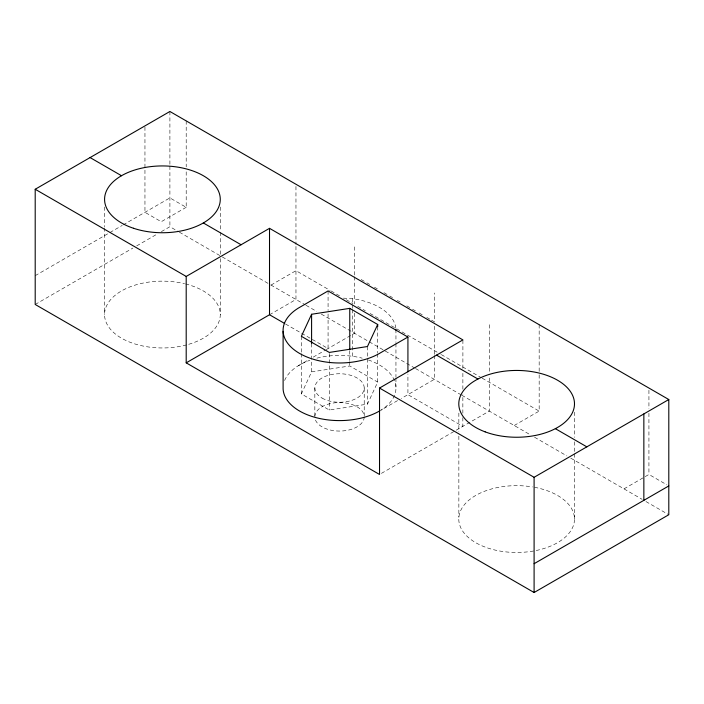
<?xml version="1.0" encoding="UTF-8"?>
<svg xmlns="http://www.w3.org/2000/svg" width="704" height="704" viewBox="0 0 704 704"><rect width="100%" height="100%" fill="white"/><g stroke="black" fill="none" stroke-linecap="round" stroke-linejoin="round"><path stroke-width="0.53" stroke-dasharray="3.52 2.64" d="M434.333 355.458L434.298 379.35L401.333 398.446M434.333 354.367L434.368 322.872M462.845 417.604L462.836 426.36L407.924 394.662L407.924 374.009M462.854 413.23L462.862 394.627M462.871 389.154L462.88 372.742M462.889 368.359L462.906 339.909M377.696 353.839L377.696 382.105L367.462 404.131L329.305 410.036L301.365 393.906L311.59 371.879L311.59 358.829M35.2 275.669L109.006 233.059M109.947 232.514L122.25 225.412M123.191 224.866L169.902 197.903L186.199 207.31L186.199 171.213M186.199 207.31L161.26 221.716L144.954 212.3L144.954 125.893M35.2 304.471L132.906 248.063M136.699 245.872L157.573 233.825M161.366 231.634L169.902 226.706L178.473 231.651M271.014 285.085L295.962 270.679L330.158 290.426M269.518 314.75L295.962 299.482L295.962 245.52M298.452 365.649L308.634 359.779M313.262 357.104L325.292 350.161M326.216 349.624L354.508 333.291L354.508 310.464M381.418 473.37L455.268 430.734M456.21 430.188L489.28 411.101L489.28 376.094M514.228 425.498L539.167 411.101L539.167 372.812M623.982 488.866L644.31 477.127M645.234 476.599L648.93 474.461L666.908 484.845M397.558 400.611L380.6 410.353A56.443 32.586 0 0 0 368.421 360.008M311.59 371.879L349.756 365.974L377.696 382.105M343.297 298.144L352.519 298.681A56.443 32.586 0 0 1 395.859 328.381M361.17 279.523L365.922 282.269M366.872 282.814L369.723 284.46M374.475 287.206L377.326 288.851M383.979 292.697L388.74 295.442M389.69 295.988L392.542 297.634M397.294 300.379L400.145 302.025M406.798 305.87L411.55 308.616M412.5 309.162L415.351 310.807M419.162 313.007L422.963 315.198M426.765 317.398L430.566 319.59M431.517 320.135L434.368 321.781L434.368 292.978M331.109 290.972L339.662 295.909M346.306 299.746L352.959 303.591M357.711 306.328L365.314 310.719M370.058 313.465L440.37 354.05M441.32 354.596L481.219 377.634M482.17 378.189L539.167 411.101M179.423 232.206L221.311 256.388M222.27 256.934L269.87 284.425M270.829 284.97L305.404 304.938M306.055 305.307L316.738 311.476M321.288 314.107L414.594 367.972M415.545 368.526L461.243 394.909M461.789 395.226L529.795 434.491M534.556 437.237L566.922 455.928M570.733 458.119L642.145 499.347M645.946 501.547L668.8 514.738M285.569 324.016L300.678 332.746M301.629 333.291L328.073 348.55L328.073 311.599M648.93 390.236L648.93 408.839M648.93 413.213L648.93 474.461M574.411 412.174L574.411 437.413M574.411 441.804L574.411 452.769M574.411 453.869L574.411 520.802M539.167 324.685L539.167 371.721M489.28 324.685L489.28 371.721M458.858 413.072L458.858 431.728M458.858 436.119L458.858 517.317M395.947 329.437L395.947 342.478M395.947 343.561L395.947 377.256M395.947 378.347L395.947 387.042M377.696 326.665L377.696 352.757M367.462 346.526L367.462 404.131M364.223 388.001L364.223 415.738M354.508 246.875L354.508 275.678M354.508 276.769L354.508 303.943M352.519 298.681L352.519 308.466M352.519 309.558L352.519 356.294M349.756 350.75L349.756 360.536M349.756 361.627L349.756 365.974M329.305 353.514L329.305 410.036M328.073 290.946L328.073 310.508M314.838 388.001L314.838 415.738M311.59 343.614L311.59 357.746M301.365 336.301L301.365 352.607M301.365 353.69L301.365 393.906M295.962 186.454L295.962 244.429M220.273 207.02L220.273 231.158M220.273 232.258L220.273 254.206M220.273 258.597L220.273 314.556M186.199 120.903L186.199 166.839M169.902 111.487L169.902 165.088M169.902 166.179L169.902 226.706M104.562 207.02L104.562 226.776M104.562 227.867L104.562 314.556M364.223 416.812A24.693 14.256 0 0 1 341.141 431.033A24.693 14.256 0 0 1 315.049 418.669M314.838 416.812A24.693 14.256 0 0 1 338.721 402.556A24.693 14.256 0 0 1 364.17 415.879M185.557 283.941A57.851 33.405 0 0 1 220.264 313.931A57.851 33.405 0 0 1 187.537 344.643M186.551 344.916A57.851 33.405 0 0 1 104.57 315.181A57.851 33.405 0 0 1 184.562 283.694M534.503 487.291A57.851 33.405 0 0 1 555.887 543.602A57.851 33.405 0 0 1 460.363 526.821A57.851 33.405 0 0 1 532.453 486.93M284.601 380.503A56.443 32.586 0 0 1 309.874 360.281M316.923 358.142A56.443 32.586 0 0 1 362.217 358.169M322.062 398.086A24.693 14.256 0 0 0 363.378 391.697A24.693 14.256 0 0 0 333.133 374.238A24.693 14.256 0 0 0 322.062 398.086"/><path stroke-width="1.06" d="M395.833 330.07L395.947 329.437M311.59 314.266L301.365 336.301L329.305 352.431L367.462 346.526L377.696 324.491L349.756 308.361L311.59 314.266L311.59 343.614M35.2 189.262L169.902 111.487L668.8 399.529L668.8 514.738L534.098 592.513L35.2 304.471L35.2 189.262L186.199 276.434L269.518 228.334L462.906 339.909L379.526 388.054L379.526 474.461L186.199 362.85L186.199 276.434M186.199 362.85L269.518 314.75L284.627 323.47M379.526 388.054L534.098 477.294L668.8 399.529M534.098 563.71L668.8 485.936M407.924 337.049L380.6 352.748A56.443 32.586 0 0 1 300.81 354.112A56.443 32.586 0 0 1 298.452 308.044L328.073 290.946L407.924 337.049L407.924 371.835M436.542 355.133L477.919 379.025M90.077 157.573L121.51 175.718M203.333 222.957L241.076 244.754M555.35 428.666L586.837 446.846M643.852 413.926L643.852 500.342M534.098 477.294L534.098 592.513M377.696 324.491L377.696 326.665M349.756 308.361L349.756 349.668M283.105 331.355L283.105 388.969A56.443 32.586 0 0 0 318.912 418.343A56.443 32.586 0 0 0 379.755 410.863M269.518 228.334L269.518 314.75M133.487 228.263A57.851 33.405 0 0 0 220.273 199.338A57.851 33.405 0 0 0 133.487 170.412A57.851 33.405 0 0 0 133.487 228.263M485.135 431.86A57.851 33.405 0 0 0 574.411 405.592A57.851 33.405 0 0 0 490.362 374.088A57.851 33.405 0 0 0 485.135 431.86"/></g></svg>
